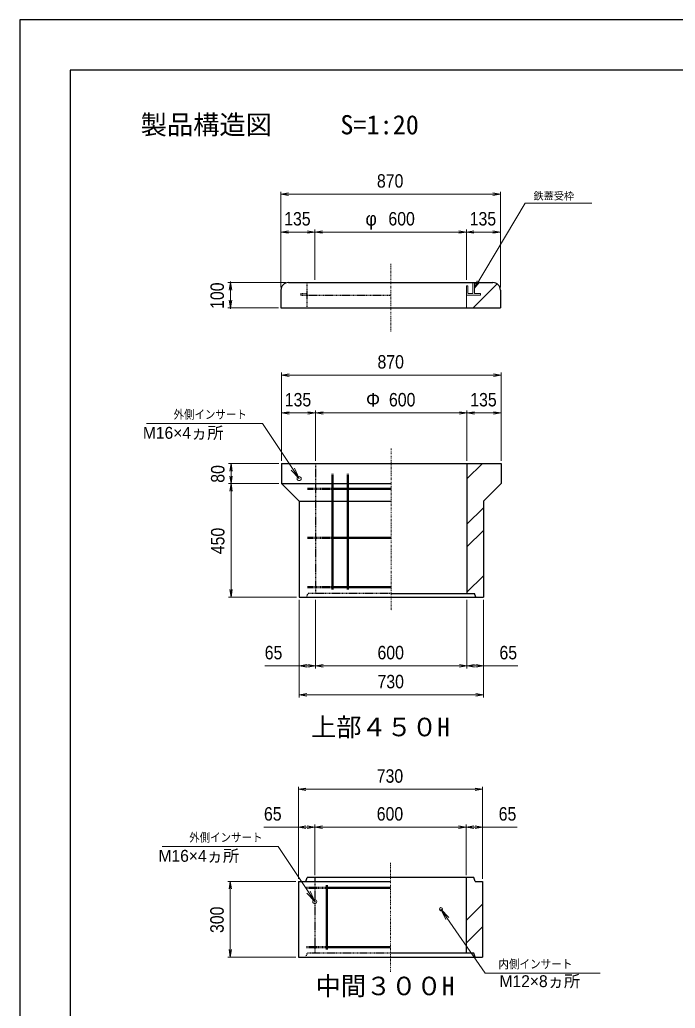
# Model space of a CAD drawing. Units: millimetres, scale not verified. Extents: x -210 to 210, y -148 to 148.
# Drawn here: x -210 to -80.1, y -47.3 to 148.5 of the extents above; entities that cross this region are included whole.
import ezdxf
from ezdxf.enums import TextEntityAlignment as Align

# ---------------------------------------------------------------- set-up
doc = ezdxf.new("R2010")
doc.units = ezdxf.units.MM
doc.linetypes.add('USER1', pattern=[12.95, 6.35, -3.175, 0.25, -3.175])
doc.linetypes.add('USER2', pattern=[4.7625, 3.175, -1.5875])
doc.layers.add('0-0', color=7, linetype='Continuous')
for name, color, linetype, lineweight in [('0-1_0', 9, 'Continuous', 25), ('0-2_dims', 2, 'Continuous', 13), ('0-3_pen1実線', 4, 'Continuous', 13), ('0-4_pen2実線', 3, 'Continuous', 13), ('0-5_pen3実線', 7, 'Continuous', 25), ('0-6_pen4実線', 6, 'Continuous', 25), ('0-7_pen1一点', 4, 'USER1', 13), ('0-8_pen2破線', 3, 'USER2', 25), ('0-A_鉄筋 1', 7, 'Continuous', 50), ('0-B_鉄筋 2', 7, 'USER2', 50)]:
    doc.layers.add(name, color=color, linetype=linetype, lineweight=lineweight)
doc.styles.add('ＭＳ ゴシック', font='')
doc.styles.add('ＭＳ Ｐゴシック', font='')
doc.styles.get('ＭＳ ゴシック').set_extended_font_data('MS Gothic')
doc.styles.get('ＭＳ Ｐゴシック').set_extended_font_data('MS PGothic')

# ---------------------------------------------------------------- blocks, each defined once
blk = doc.blocks.new('部分図 1')
at = {"layer": '0-1_0'}
blk.add_lwpolyline([(0, 0), (8400, 0), (8400, 5940), (0, 5940)], close=True, dxfattribs=at)
at = {"layer": '0-2_dims'}
for p, q in [((1034.75, 4878.91), (1034.75, 5258.86)), ((1904.75, 5248.86), (1034.75, 5248.86)), ((1904.75, 4878.91), (1904.75, 5258.86)), ((1034.75, 4878.91), (1034.75, 5108.86)), ((1169.75, 5098.86), (1034.75, 5098.86)), ((1169.75, 4908.91), (1169.75, 5108.86)), ((1169.75, 4908.91), (1169.75, 5108.86)), ((1169.75, 5098.86), (1769.75, 5098.86)), ((1769.75, 4908.91), (1769.75, 5108.86)), ((1769.75, 4908.91), (1769.75, 5108.86)), ((1769.75, 5098.86), (1904.75, 5098.86)), ((1904.75, 4878.91), (1904.75, 5108.86)), ((1054.75, 4898.91), (824.81, 4898.91)), ((834.81, 4898.91), (834.81, 4903.46)), ((834.81, 4898.91), (834.81, 4798.91)), ((1024.75, 4798.91), (824.81, 4798.91)), ((834.81, 4798.91), (834.81, 4794.36)), ((1037, 4192), (1037, 4541.95)), ((1907, 4531.95), (1037, 4531.95)), ((1907, 4192), (1907, 4541.95)), ((1037, 4192), (1037, 4391.95)), ((1172, 4192), (1172, 4391.95)), ((1172, 4192), (1172, 4391.95)), ((1772, 4192), (1772, 4391.95)), ((1772, 4192), (1772, 4391.95)), ((1907, 4192), (1907, 4391.95)), ((1172, 4381.95), (1037, 4381.95)), ((1172, 4381.95), (1772, 4381.95)), ((1772, 4381.95), (1907, 4381.95)), ((1027, 4182), (827.06, 4182)), ((837.06, 4102), (837.06, 4182)), ((1027, 4102), (827.06, 4102)), ((1027, 4102), (827.06, 4102)), ((837.06, 4102), (837.06, 3652)), ((1097, 3652), (827.06, 3652)), ((1107, 3642), (1107, 3369.86)), ((1107, 3642), (1107, 3255)), ((1172, 3642), (1172, 3369.86)), ((1172, 3642), (1172, 3369.86)), ((1772, 3642), (1772, 3369.86)), ((1772, 3642), (1772, 3369.86)), ((1837, 3642), (1837, 3369.86)), ((1837, 3642), (1837, 3255)), ((1172, 3379.86), (1772, 3379.86)), ((1107, 3265), (1837, 3265)), ((1104, 2536), (1104, 2900.95)), ((1834, 2536), (1834, 2900.95)), ((1834, 2890.95), (1104, 2890.95)), ((1104, 2536), (1104, 2750.95)), ((1169, 2551), (1169, 2750.95)), ((1169, 2551), (1169, 2750.95)), ((1769, 2551), (1769, 2750.95)), ((1769, 2551), (1769, 2750.95)), ((1834, 2536), (1834, 2750.95)), ((1169, 2740.95), (1769, 2740.95)), ((1094, 2526), (824.06, 2526)), ((834.06, 2226), (834.06, 2526)), ((1094, 2226), (824.06, 2226))]:
    blk.add_line(p, q, dxfattribs=at)
at = {"layer": '0-2_dims', "lineweight": 18}
for p, q in [((2032.95, 5213.89), (2267.26, 5213.89)), ((917.07, 4340.38), (502.76, 4340.38)), ((979.07, 2664.38), (564.76, 2664.38)), ((1888.54, 2162.62), (2299.52, 2162.62))]:
    blk.add_line(p, q, dxfattribs=at)
at = {"layer": '0-2_dims'}
for points in [[(1064.75, 5253.86), (1034.75, 5248.86), (1064.75, 5243.86)], [(1874.75, 5243.86), (1904.75, 5248.86), (1874.75, 5253.86)], [(1801.75, 4876.91), (2002.95, 5213.89), (2032.95, 5213.89)], [(1064.75, 5103.86), (1034.75, 5098.86), (1064.75, 5093.86)], [(1139.75, 5093.86), (1169.75, 5098.86), (1139.75, 5103.86)], [(1199.75, 5103.86), (1169.75, 5098.86), (1199.75, 5093.86)], [(1739.75, 5093.86), (1769.75, 5098.86), (1739.75, 5103.86)], [(1799.75, 5103.86), (1769.75, 5098.86), (1799.75, 5093.86)], [(1874.75, 5093.86), (1904.75, 5098.86), (1874.75, 5103.86)], [(839.81, 4868.91), (834.81, 4898.91), (829.81, 4868.91)], [(1812.84, 4905.23), (1801.75, 4876.91), (1821.43, 4900.1)], [(829.81, 4828.91), (834.81, 4798.91), (839.81, 4828.91)], [(1067, 4536.95), (1037, 4531.95), (1067, 4526.95)], [(1877, 4526.95), (1907, 4531.95), (1877, 4536.95)], [(1067, 4386.95), (1037, 4381.95), (1067, 4376.95)], [(1142, 4376.95), (1172, 4381.95), (1142, 4386.95)], [(1202, 4386.95), (1172, 4381.95), (1202, 4376.95)], [(1742, 4376.95), (1772, 4381.95), (1742, 4386.95)], [(1802, 4386.95), (1772, 4381.95), (1802, 4376.95)], [(1877, 4376.95), (1907, 4381.95), (1877, 4386.95)], [(1107, 4122), (962.07, 4340.38), (917.07, 4340.38)], [(842.06, 4152), (837.06, 4182), (832.06, 4152)], [(1075.87, 4155.35), (1107, 4122), (1088.37, 4163.64)], [(832.06, 4132), (837.06, 4102), (842.06, 4132)], [(842.06, 4072), (837.06, 4102), (832.06, 4072)], [(832.06, 3682), (837.06, 3652), (842.06, 3682)], [(1172, 3379.86), (1107, 3379.86), (970.6, 3379.86)], [(1137, 3384.86), (1107, 3379.86), (1137, 3374.86)], [(1142, 3374.86), (1172, 3379.86), (1142, 3384.86)], [(1202, 3384.86), (1172, 3379.86), (1202, 3374.86)], [(1742, 3374.86), (1772, 3379.86), (1742, 3384.86)], [(1802, 3384.86), (1772, 3379.86), (1802, 3374.86)], [(1772, 3379.86), (1837, 3379.86), (1973.4, 3379.86)], [(1807, 3374.86), (1837, 3379.86), (1807, 3384.86)], [(1137, 3270), (1107, 3265), (1137, 3260)], [(1807, 3260), (1837, 3265), (1807, 3270)], [(1134, 2895.95), (1104, 2890.95), (1134, 2885.95)], [(1804, 2885.95), (1834, 2890.95), (1804, 2895.95)], [(1134, 2745.95), (1104, 2740.95), (1134, 2735.95)], [(1139, 2735.95), (1169, 2740.95), (1139, 2745.95)], [(1199, 2745.95), (1169, 2740.95), (1199, 2735.95)], [(1739, 2735.95), (1769, 2740.95), (1739, 2745.95)], [(1799, 2745.95), (1769, 2740.95), (1799, 2735.95)], [(1804, 2735.95), (1834, 2740.95), (1804, 2745.95)], [(1169, 2740.95), (1104, 2740.95), (967.6, 2740.95)], [(1769, 2740.95), (1834, 2740.95), (1970.4, 2740.95)], [(1169, 2446), (1024.07, 2664.38), (979.07, 2664.38)], [(839.06, 2496), (834.06, 2526), (829.06, 2496)], [(1137.87, 2479.35), (1169, 2446), (1150.37, 2487.64)], [(1700.7, 2383.2), (1669, 2416), (1688.35, 2374.69)], [(1669, 2416), (1843.54, 2162.62), (1888.54, 2162.62)], [(829.06, 2256), (834.06, 2226), (839.06, 2256)]]:
    blk.add_lwpolyline(points, dxfattribs=at)
at = {"layer": '0-3_pen1実線'}
for p, q in [((1801.75, 4894.23), (1806.44, 4898.91)), ((1796.24, 4798.91), (1891.2, 4893.87)), ((1772, 4121.05), (1832.95, 4182)), ((1772, 3941.44), (1837, 4006.44)), ((1772, 3851.64), (1837, 3916.64)), ((1772, 3672.03), (1837, 3737.03)), ((1769, 2370.59), (1834, 2435.59)), ((1769, 2280.79), (1834, 2345.79))]:
    blk.add_line(p, q, dxfattribs=at)
at = {"layer": '0-4_pen2実線'}
for p, q in [((1795.75, 4898.91), (1795.75, 4854.91)), ((1801.75, 4898.91), (1801.75, 4854.91)), ((1769.75, 4886.41), (1769.75, 4848.91)), ((1769.75, 4886.41), (1775.75, 4886.41)), ((1825.75, 4848.91), (1769.75, 4848.91)), ((1769.75, 4848.91), (1769.75, 4798.91)), ((1795.75, 4854.91), (1775.75, 4854.91)), ((1825.75, 4854.91), (1801.75, 4854.91)), ((1825.75, 4854.91), (1825.75, 4848.91))]:
    blk.add_line(p, q, dxfattribs=at)
at = {"layer": '0-4_pen2実線', "linetype": 'USER2'}
blk.add_line((1775.75, 4886.41), (1775.75, 4854.91), dxfattribs=at)
at = {"layer": '0-4_pen2実線'}
for centre, radius in [((1107, 4122), 8), ((1169, 2446), 8), ((1669, 2416), 6)]:
    blk.add_circle(centre, radius, dxfattribs=at)
at = {"layer": '0-5_pen3実線'}
for p, q in [((1064.75, 4898.91), (1874.75, 4898.91)), ((1034.75, 4868.91), (1034.75, 4798.91)), ((1904.75, 4868.91), (1904.75, 4798.91)), ((1034.75, 4798.91), (1904.75, 4798.91)), ((1037, 4182), (1907, 4182)), ((1037, 4182), (1037, 4102)), ((1772, 4182), (1772, 3667)), ((1907, 4182), (1907, 4102)), ((1107, 4032), (1037, 4102)), ((1037, 4102), (1472, 4102)), ((1837, 4032), (1907, 4102)), ((1107, 4032), (1107, 3652)), ((1107, 4032), (1472, 4032)), ((1837, 4032), (1837, 3652)), ((1107, 3652), (1837, 3652)), ((1472, 3667), (1802, 3667)), ((1807, 3652), (1802, 3667)), ((1104, 2526), (1104, 2226)), ((1104, 2526), (1469, 2526)), ((1134, 2526), (1139, 2541)), ((1799, 2541), (1139, 2541)), ((1769, 2541), (1769, 2241)), ((1804, 2526), (1799, 2541)), ((1804, 2526), (1834, 2526)), ((1834, 2526), (1834, 2226)), ((1799, 2241), (1469, 2241)), ((1804, 2226), (1799, 2241)), ((1104, 2226), (1834, 2226))]:
    blk.add_line(p, q, dxfattribs=at)
for centre, start, end in [((1064.75, 4868.91), 90, 180), ((1874.75, 4868.91), 0, 90)]:
    blk.add_arc(centre, 30, start, end, dxfattribs=at)
at = {"layer": '0-6_pen4実線'}
blk.add_lwpolyline([(200, 200), (8200, 200), (8200, 5740), (200, 5740)], close=True, dxfattribs=at)
at = {"layer": '0-7_pen1一点'}
for p, q in [((1469.75, 4972.98), (1469.75, 4705.36)), ((1472, 4240.72), (1472, 3598.79)), ((1469, 2599.72), (1469, 2164.53))]:
    blk.add_line(p, q, dxfattribs=at)
at = {"layer": '0-8_pen2破線'}
for p, q in [((1137.75, 4898.91), (1137.75, 4798.91)), ((1113.75, 4854.91), (1137.75, 4854.91)), ((1113.75, 4854.91), (1113.75, 4848.91)), ((1113.75, 4848.91), (1469.75, 4848.91)), ((1172, 4182), (1172, 3667)), ((1137, 3652), (1142, 3667)), ((1472, 3667), (1142, 3667)), ((1169, 2541), (1169, 2241)), ((1134, 2226), (1139, 2241)), ((1469, 2241), (1139, 2241))]:
    blk.add_line(p, q, dxfattribs=at)
at = {"layer": '0-A_鉄筋 1'}
for p, q in [((1239.5, 4102), (1239.5, 3682)), ((1239.5, 4082), (1472, 4082)), ((1299.5, 4102), (1299.5, 3682)), ((1239.5, 3887), (1472, 3887)), ((1239.5, 3692), (1472, 3692)), ((1216.5, 2511), (1216.5, 2256)), ((1216.5, 2501), (1469, 2501)), ((1216.5, 2266), (1469, 2266))]:
    blk.add_line(p, q, dxfattribs=at)
at = {"layer": '0-B_鉄筋 2'}
for p, q in [((1239.5, 4102), (1239.5, 4142)), ((1299.5, 4102), (1299.5, 4142)), ((1239.5, 4082), (1139.5, 4082)), ((1239.5, 3887), (1139.5, 3887)), ((1239.5, 3692), (1139.5, 3692)), ((1216.5, 2501), (1136.5, 2501)), ((1216.5, 2266), (1136.5, 2266))]:
    blk.add_line(p, q, dxfattribs=at)
at = {"layer": '0-2_dims', "color": 7, "style": 'ＭＳ Ｐゴシック', "width": 0.9}
for s, height, p in [('870', 53.32, (1415.21, 5258.86)), ('135', 53.32, (1047.71, 5108.86)), ('600', 53.32, (1460.66, 5108.86)), ('135', 53.32, (1782.71, 5108.86)), ('870', 53.32, (1417.45, 4541.95)), ('135', 53.32, (1049.95, 4391.95)), ('600', 53.32, (1462.91, 4391.95)), ('135', 53.32, (1784.95, 4391.95)), ('外側インサート', 33.79, (609.22, 4348.9)), ('65', 53.32, (970.6, 3389.86)), ('600', 53.32, (1417.45, 3389.86)), ('65', 53.32, (1900.67, 3389.86)), ('730', 53.32, (1417.45, 3275)), ('730', 53.32, (1414.45, 2900.95)), ('65', 53.32, (967.6, 2750.95)), ('600', 53.32, (1414.45, 2750.95)), ('65', 53.32, (1897.67, 2750.95)), ('外側インサート', 33.79, (671.22, 2672.9)), ('内側インサート', 34.13, (1896.39, 2171.07))]:
    blk.add_text(s, height=height, dxfattribs=at).set_placement(p, align=Align.BOTTOM_LEFT)
at = {"layer": '0-2_dims', "color": 7}
for s, height, style, p in [('鉄蓋受枠', 29.4, 'ＭＳ Ｐゴシック', (2035.81, 5218.25)), ('φ', 53.32, 'ＭＳ Ｐゴシック', (1369.75, 5108.86)), ('Φ', 53.32, 'ＭＳ Ｐゴシック', (1372, 4391.95)), ('M16×4ヵ所', 47.21, 'ＭＳ Ｐゴシック', (487.88, 4265.55)), ('上部４５０H', 73.31, 'ＭＳ ゴシック', (1154, 3079)), ('M16×4ヵ所', 47.21, 'ＭＳ Ｐゴシック', (549.88, 2589.55)), ('中間３００H', 73.31, 'ＭＳ ゴシック', (1172, 2053)), ('M12×8ヵ所', 47.21, 'ＭＳ Ｐゴシック', (1901.02, 2092.81))]:
    blk.add_text(s, height=height, dxfattribs=dict(at, style=style)).set_placement(p, align=Align.BOTTOM_LEFT)
at = {"layer": '0-2_dims', "color": 7, "style": 'ＭＳ Ｐゴシック', "width": 0.9}
for s, p in [('100', (824.81, 4794.36)), ('80', (827.06, 4105.64)), ('450', (827.06, 3822.45)), ('300', (824.06, 2321.45))]:
    blk.add_text(s, height=53.32, rotation=90, dxfattribs=at).set_placement(p, align=Align.BOTTOM_LEFT)
at = {"layer": '0-5_pen3実線', "style": 'ＭＳ ゴシック'}
for s, p in [('\u3000製品構造図\u3000', (375.08, 5463.11)), ('S=1:20', (1270.18, 5463.11))]:
    blk.add_text(s, height=76.24, dxfattribs=at).set_placement(p, align=Align.BOTTOM_LEFT)

msp = doc.modelspace()

# ---------------------------------------------------------------- block references
at = {"layer": '0-0', "xscale": 0.05, "yscale": 0.05}
msp.add_blockref('部分図 1', (-210, -148.5), dxfattribs=at)

doc.saveas('drawing.dxf')
